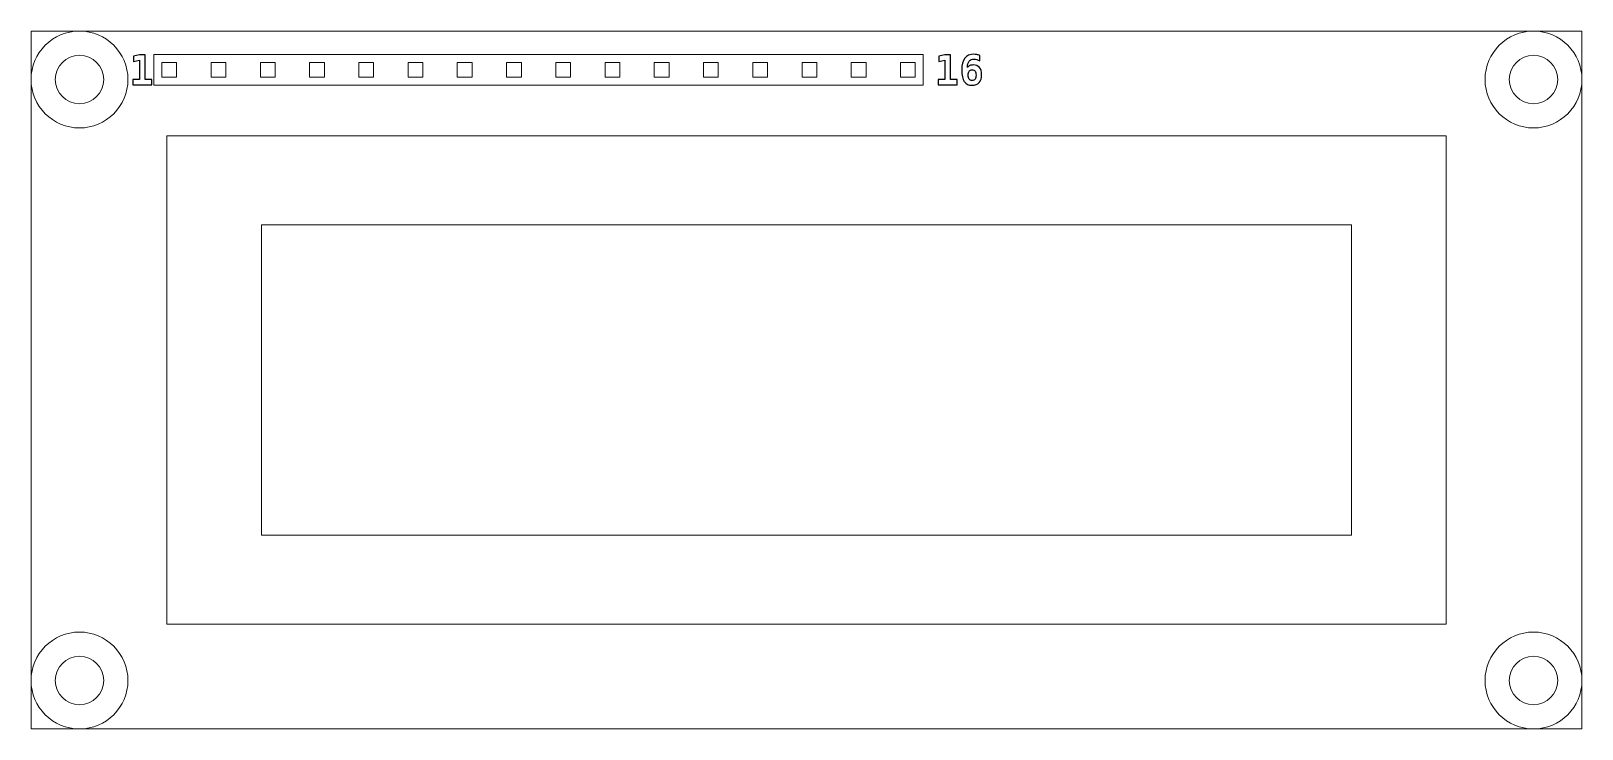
# Model space of a CAD drawing. Header units: centimetres. Extents: x -14.5 to -6.5, y -16.65 to -13.05.
import ezdxf

# ---------------------------------------------------------------- set-up
doc = ezdxf.new("R2010")
doc.units = ezdxf.units.CM
doc.header["$MEASUREMENT"] = 0
doc.layers.add('Layer 1', color=7, linetype='Continuous')

msp = doc.modelspace()

# ---------------------------------------------------------------- linework, layer by layer
at = {"layer": 'Layer 1', "color": 7, "lineweight": 20}
for points in [[(-14.50001, -13.05), (-14.50001, -13.05), (-6.50001, -13.05), (-6.50001, -13.05), (-6.50001, -13.05), (-6.50001, -13.05), (-6.50001, -16.65), (-6.50001, -16.65), (-6.50001, -16.65), (-6.50001, -16.65), (-14.50001, -16.65), (-14.50001, -16.65), (-14.50001, -16.65), (-14.50001, -16.65), (-14.50001, -13.05), (-14.50001, -13.05)], [(-14.25001, -13.175), (-14.18116, -13.175), (-14.12501, -13.23115), (-14.12501, -13.3), (-14.12501, -13.3), (-14.12501, -13.36885), (-14.18116, -13.425), (-14.25001, -13.425), (-14.25001, -13.425), (-14.31886, -13.425), (-14.37501, -13.36885), (-14.37501, -13.3), (-14.37501, -13.3), (-14.37501, -13.23115), (-14.31886, -13.175), (-14.25001, -13.175)], [(-6.75001, -13.175), (-6.68116, -13.175), (-6.62501, -13.23115), (-6.62501, -13.3), (-6.62501, -13.3), (-6.62501, -13.36885), (-6.68116, -13.425), (-6.75001, -13.425), (-6.75001, -13.425), (-6.81886, -13.425), (-6.87501, -13.36885), (-6.87501, -13.3), (-6.87501, -13.3), (-6.87501, -13.23115), (-6.81886, -13.175), (-6.75001, -13.175)], [(-14.25001, -16.275), (-14.18116, -16.275), (-14.12501, -16.33115), (-14.12501, -16.4), (-14.12501, -16.4), (-14.12501, -16.46885), (-14.18116, -16.525), (-14.25001, -16.525), (-14.25001, -16.525), (-14.31886, -16.525), (-14.37501, -16.46885), (-14.37501, -16.4), (-14.37501, -16.4), (-14.37501, -16.33115), (-14.31886, -16.275), (-14.25001, -16.275)], [(-6.75001, -16.275), (-6.68116, -16.275), (-6.62501, -16.33115), (-6.62501, -16.4), (-6.62501, -16.4), (-6.62501, -16.46885), (-6.68116, -16.525), (-6.75001, -16.525), (-6.75001, -16.525), (-6.81886, -16.525), (-6.87501, -16.46885), (-6.87501, -16.4), (-6.87501, -16.4), (-6.87501, -16.33115), (-6.81886, -16.275), (-6.75001, -16.275)]]:
    msp.add_open_spline(points, degree=3, knots=[0, 0, 0, 0, 0.25, 0.25, 0.25, 0.25, 0.5, 0.5, 0.5, 0.5, 0.75, 0.75, 0.75, 0.75, 1, 1, 1, 1], dxfattribs=at)
at = {"layer": 'Layer 1', "lineweight": 20}
for points in [[(-14.25001, -13.05), (-14.11232, -13.05), (-14.00001, -13.16231), (-14.00001, -13.3), (-14.00001, -13.3), (-14.00001, -13.43769), (-14.11232, -13.55), (-14.25001, -13.55), (-14.25001, -13.55), (-14.3877, -13.55), (-14.50001, -13.43769), (-14.50001, -13.3), (-14.50001, -13.3), (-14.50001, -13.16231), (-14.3877, -13.05), (-14.25001, -13.05)], [(-6.75001, -13.05), (-6.61232, -13.05), (-6.50001, -13.16231), (-6.50001, -13.3), (-6.50001, -13.3), (-6.50001, -13.43769), (-6.61232, -13.55), (-6.75001, -13.55), (-6.75001, -13.55), (-6.8877, -13.55), (-7.00001, -13.43769), (-7.00001, -13.3), (-7.00001, -13.3), (-7.00001, -13.16231), (-6.8877, -13.05), (-6.75001, -13.05)], [(-14.25001, -13.175), (-14.18116, -13.175), (-14.12501, -13.23115), (-14.12501, -13.3), (-14.12501, -13.3), (-14.12501, -13.36885), (-14.18116, -13.425), (-14.25001, -13.425), (-14.25001, -13.425), (-14.31886, -13.425), (-14.37501, -13.36885), (-14.37501, -13.3), (-14.37501, -13.3), (-14.37501, -13.23115), (-14.31886, -13.175), (-14.25001, -13.175)], [(-13.86638, -13.32937), (-13.86638, -13.32937), (-9.89763, -13.32937), (-9.89763, -13.32937), (-9.89763, -13.32937), (-9.89763, -13.32937), (-9.89763, -13.17062), (-9.89763, -13.17062), (-9.89763, -13.17062), (-9.89763, -13.17062), (-13.86638, -13.17062), (-13.86638, -13.17062), (-13.86638, -13.17062), (-13.86638, -13.17062), (-13.86638, -13.32937), (-13.86638, -13.32937)], [(-6.75001, -13.175), (-6.68116, -13.175), (-6.62501, -13.23115), (-6.62501, -13.3), (-6.62501, -13.3), (-6.62501, -13.36885), (-6.68116, -13.425), (-6.75001, -13.425), (-6.75001, -13.425), (-6.81886, -13.425), (-6.87501, -13.36885), (-6.87501, -13.3), (-6.87501, -13.3), (-6.87501, -13.23115), (-6.81886, -13.175), (-6.75001, -13.175)], [(-13.8251, -13.28809), (-13.8251, -13.28809), (-13.7489, -13.28809), (-13.7489, -13.28809), (-13.7489, -13.28809), (-13.7489, -13.28809), (-13.7489, -13.21189), (-13.7489, -13.21189), (-13.7489, -13.21189), (-13.7489, -13.21189), (-13.8251, -13.21189), (-13.8251, -13.21189), (-13.8251, -13.21189), (-13.8251, -13.21189), (-13.8251, -13.28809), (-13.8251, -13.28809)], [(-13.5711, -13.28809), (-13.5711, -13.28809), (-13.4949, -13.28809), (-13.4949, -13.28809), (-13.4949, -13.28809), (-13.4949, -13.28809), (-13.4949, -13.21189), (-13.4949, -13.21189), (-13.4949, -13.21189), (-13.4949, -13.21189), (-13.5711, -13.21189), (-13.5711, -13.21189), (-13.5711, -13.21189), (-13.5711, -13.21189), (-13.5711, -13.28809), (-13.5711, -13.28809)], [(-13.3171, -13.28809), (-13.3171, -13.28809), (-13.2409, -13.28809), (-13.2409, -13.28809), (-13.2409, -13.28809), (-13.2409, -13.28809), (-13.2409, -13.21189), (-13.2409, -13.21189), (-13.2409, -13.21189), (-13.2409, -13.21189), (-13.3171, -13.21189), (-13.3171, -13.21189), (-13.3171, -13.21189), (-13.3171, -13.21189), (-13.3171, -13.28809), (-13.3171, -13.28809)], [(-13.0631, -13.28809), (-13.0631, -13.28809), (-12.9869, -13.28809), (-12.9869, -13.28809), (-12.9869, -13.28809), (-12.9869, -13.28809), (-12.9869, -13.21189), (-12.9869, -13.21189), (-12.9869, -13.21189), (-12.9869, -13.21189), (-13.0631, -13.21189), (-13.0631, -13.21189), (-13.0631, -13.21189), (-13.0631, -13.21189), (-13.0631, -13.28809), (-13.0631, -13.28809)], [(-12.8091, -13.28809), (-12.8091, -13.28809), (-12.7329, -13.28809), (-12.7329, -13.28809), (-12.7329, -13.28809), (-12.7329, -13.28809), (-12.7329, -13.21189), (-12.7329, -13.21189), (-12.7329, -13.21189), (-12.7329, -13.21189), (-12.8091, -13.21189), (-12.8091, -13.21189), (-12.8091, -13.21189), (-12.8091, -13.21189), (-12.8091, -13.28809), (-12.8091, -13.28809)], [(-12.5551, -13.28809), (-12.5551, -13.28809), (-12.4789, -13.28809), (-12.4789, -13.28809), (-12.4789, -13.28809), (-12.4789, -13.28809), (-12.4789, -13.21189), (-12.4789, -13.21189), (-12.4789, -13.21189), (-12.4789, -13.21189), (-12.5551, -13.21189), (-12.5551, -13.21189), (-12.5551, -13.21189), (-12.5551, -13.21189), (-12.5551, -13.28809), (-12.5551, -13.28809)], [(-12.3011, -13.28809), (-12.3011, -13.28809), (-12.2249, -13.28809), (-12.2249, -13.28809), (-12.2249, -13.28809), (-12.2249, -13.28809), (-12.2249, -13.21189), (-12.2249, -13.21189), (-12.2249, -13.21189), (-12.2249, -13.21189), (-12.3011, -13.21189), (-12.3011, -13.21189), (-12.3011, -13.21189), (-12.3011, -13.21189), (-12.3011, -13.28809), (-12.3011, -13.28809)], [(-12.0471, -13.28809), (-12.0471, -13.28809), (-11.9709, -13.28809), (-11.9709, -13.28809), (-11.9709, -13.28809), (-11.9709, -13.28809), (-11.9709, -13.21189), (-11.9709, -13.21189), (-11.9709, -13.21189), (-11.9709, -13.21189), (-12.0471, -13.21189), (-12.0471, -13.21189), (-12.0471, -13.21189), (-12.0471, -13.21189), (-12.0471, -13.28809), (-12.0471, -13.28809)], [(-11.7931, -13.28809), (-11.7931, -13.28809), (-11.7169, -13.28809), (-11.7169, -13.28809), (-11.7169, -13.28809), (-11.7169, -13.28809), (-11.7169, -13.21189), (-11.7169, -13.21189), (-11.7169, -13.21189), (-11.7169, -13.21189), (-11.7931, -13.21189), (-11.7931, -13.21189), (-11.7931, -13.21189), (-11.7931, -13.21189), (-11.7931, -13.28809), (-11.7931, -13.28809)], [(-11.5391, -13.28809), (-11.5391, -13.28809), (-11.4629, -13.28809), (-11.4629, -13.28809), (-11.4629, -13.28809), (-11.4629, -13.28809), (-11.4629, -13.21189), (-11.4629, -13.21189), (-11.4629, -13.21189), (-11.4629, -13.21189), (-11.5391, -13.21189), (-11.5391, -13.21189), (-11.5391, -13.21189), (-11.5391, -13.21189), (-11.5391, -13.28809), (-11.5391, -13.28809)], [(-11.2851, -13.28809), (-11.2851, -13.28809), (-11.2089, -13.28809), (-11.2089, -13.28809), (-11.2089, -13.28809), (-11.2089, -13.28809), (-11.2089, -13.21189), (-11.2089, -13.21189), (-11.2089, -13.21189), (-11.2089, -13.21189), (-11.2851, -13.21189), (-11.2851, -13.21189), (-11.2851, -13.21189), (-11.2851, -13.21189), (-11.2851, -13.28809), (-11.2851, -13.28809)], [(-11.0311, -13.28809), (-11.0311, -13.28809), (-10.9549, -13.28809), (-10.9549, -13.28809), (-10.9549, -13.28809), (-10.9549, -13.28809), (-10.9549, -13.21189), (-10.9549, -13.21189), (-10.9549, -13.21189), (-10.9549, -13.21189), (-11.0311, -13.21189), (-11.0311, -13.21189), (-11.0311, -13.21189), (-11.0311, -13.21189), (-11.0311, -13.28809), (-11.0311, -13.28809)], [(-10.7771, -13.28809), (-10.7771, -13.28809), (-10.7009, -13.28809), (-10.7009, -13.28809), (-10.7009, -13.28809), (-10.7009, -13.28809), (-10.7009, -13.21189), (-10.7009, -13.21189), (-10.7009, -13.21189), (-10.7009, -13.21189), (-10.7771, -13.21189), (-10.7771, -13.21189), (-10.7771, -13.21189), (-10.7771, -13.21189), (-10.7771, -13.28809), (-10.7771, -13.28809)], [(-10.5231, -13.28809), (-10.5231, -13.28809), (-10.4469, -13.28809), (-10.4469, -13.28809), (-10.4469, -13.28809), (-10.4469, -13.28809), (-10.4469, -13.21189), (-10.4469, -13.21189), (-10.4469, -13.21189), (-10.4469, -13.21189), (-10.5231, -13.21189), (-10.5231, -13.21189), (-10.5231, -13.21189), (-10.5231, -13.21189), (-10.5231, -13.28809), (-10.5231, -13.28809)], [(-10.2691, -13.28809), (-10.2691, -13.28809), (-10.1929, -13.28809), (-10.1929, -13.28809), (-10.1929, -13.28809), (-10.1929, -13.28809), (-10.1929, -13.21189), (-10.1929, -13.21189), (-10.1929, -13.21189), (-10.1929, -13.21189), (-10.2691, -13.21189), (-10.2691, -13.21189), (-10.2691, -13.21189), (-10.2691, -13.21189), (-10.2691, -13.28809), (-10.2691, -13.28809)], [(-10.0151, -13.28809), (-10.0151, -13.28809), (-9.9389, -13.28809), (-9.9389, -13.28809), (-9.9389, -13.28809), (-9.9389, -13.28809), (-9.9389, -13.21189), (-9.9389, -13.21189), (-9.9389, -13.21189), (-9.9389, -13.21189), (-10.0151, -13.21189), (-10.0151, -13.21189), (-10.0151, -13.21189), (-10.0151, -13.21189), (-10.0151, -13.28809), (-10.0151, -13.28809)], [(-13.80001, -13.59), (-13.80001, -13.59), (-7.20001, -13.59), (-7.20001, -13.59), (-7.20001, -13.59), (-7.20001, -13.59), (-7.20001, -16.11), (-7.20001, -16.11), (-7.20001, -16.11), (-7.20001, -16.11), (-13.80001, -16.11), (-13.80001, -16.11), (-13.80001, -16.11), (-13.80001, -16.11), (-13.80001, -13.59), (-13.80001, -13.59)], [(-13.31051, -14.05), (-13.31051, -14.05), (-7.68951, -14.05), (-7.68951, -14.05), (-7.68951, -14.05), (-7.68951, -14.05), (-7.68951, -15.65), (-7.68951, -15.65), (-7.68951, -15.65), (-7.68951, -15.65), (-13.31051, -15.65), (-13.31051, -15.65), (-13.31051, -15.65), (-13.31051, -15.65), (-13.31051, -14.05), (-13.31051, -14.05)], [(-14.25001, -16.15), (-14.11232, -16.15), (-14.00001, -16.26231), (-14.00001, -16.4), (-14.00001, -16.4), (-14.00001, -16.53769), (-14.11232, -16.65), (-14.25001, -16.65), (-14.25001, -16.65), (-14.3877, -16.65), (-14.50001, -16.53769), (-14.50001, -16.4), (-14.50001, -16.4), (-14.50001, -16.26231), (-14.3877, -16.15), (-14.25001, -16.15)], [(-6.75001, -16.15), (-6.61232, -16.15), (-6.50001, -16.26231), (-6.50001, -16.4), (-6.50001, -16.4), (-6.50001, -16.53769), (-6.61232, -16.65), (-6.75001, -16.65), (-6.75001, -16.65), (-6.8877, -16.65), (-7.00001, -16.53769), (-7.00001, -16.4), (-7.00001, -16.4), (-7.00001, -16.26231), (-6.8877, -16.15), (-6.75001, -16.15)], [(-14.25001, -16.275), (-14.18116, -16.275), (-14.12501, -16.33115), (-14.12501, -16.4), (-14.12501, -16.4), (-14.12501, -16.46885), (-14.18116, -16.525), (-14.25001, -16.525), (-14.25001, -16.525), (-14.31886, -16.525), (-14.37501, -16.46885), (-14.37501, -16.4), (-14.37501, -16.4), (-14.37501, -16.33115), (-14.31886, -16.275), (-14.25001, -16.275)], [(-6.75001, -16.275), (-6.68116, -16.275), (-6.62501, -16.33115), (-6.62501, -16.4), (-6.62501, -16.4), (-6.62501, -16.46885), (-6.68116, -16.525), (-6.75001, -16.525), (-6.75001, -16.525), (-6.81886, -16.525), (-6.87501, -16.46885), (-6.87501, -16.4), (-6.87501, -16.4), (-6.87501, -16.33115), (-6.81886, -16.275), (-6.75001, -16.275)]]:
    msp.add_open_spline(points, degree=3, knots=[0, 0, 0, 0, 0.25, 0.25, 0.25, 0.25, 0.5, 0.5, 0.5, 0.5, 0.75, 0.75, 0.75, 0.75, 1, 1, 1, 1], dxfattribs=at)
at = {"layer": 'Layer 1'}
for points, knots in [([(-13.97465, -13.30001), (-13.97465, -13.30001), (-13.94054, -13.30001), (-13.94054, -13.30001), (-13.94054, -13.30001), (-13.94054, -13.30001), (-13.94054, -13.19986), (-13.94054, -13.19986), (-13.94054, -13.19986), (-13.94054, -13.19986), (-13.97225, -13.20773), (-13.97225, -13.20773), (-13.97225, -13.20773), (-13.97225, -13.20773), (-13.97225, -13.18024), (-13.97225, -13.18024), (-13.97225, -13.18024), (-13.97225, -13.18024), (-13.94033, -13.17259), (-13.94033, -13.17259), (-13.94033, -13.17259), (-13.94033, -13.17259), (-13.91087, -13.17259), (-13.91087, -13.17259), (-13.91087, -13.17259), (-13.91087, -13.17259), (-13.91087, -13.30001), (-13.91087, -13.30001), (-13.91087, -13.30001), (-13.91087, -13.30001), (-13.87676, -13.30001), (-13.87676, -13.30001), (-13.87676, -13.30001), (-13.87676, -13.30001), (-13.87676, -13.32689), (-13.87676, -13.32689), (-13.87676, -13.32689), (-13.87676, -13.32689), (-13.97465, -13.32689), (-13.97465, -13.32689), (-13.97465, -13.32689), (-13.97465, -13.32689), (-13.97465, -13.30001), (-13.97465, -13.30001)], [0, 0, 0, 0, 0.0909091, 0.0909091, 0.0909091, 0.0909091, 0.1818182, 0.1818182, 0.1818182, 0.1818182, 0.2727273, 0.2727273, 0.2727273, 0.2727273, 0.3636364, 0.3636364, 0.3636364, 0.3636364, 0.4545455, 0.4545455, 0.4545455, 0.4545455, 0.5454545, 0.5454545, 0.5454545, 0.5454545, 0.6363636, 0.6363636, 0.6363636, 0.6363636, 0.7272727, 0.7272727, 0.7272727, 0.7272727, 0.8181818, 0.8181818, 0.8181818, 0.8181818, 0.9090909, 0.9090909, 0.9090909, 0.9090909, 1, 1, 1, 1]), ([(-9.82055, -13.3), (-9.82055, -13.3), (-9.78644, -13.3), (-9.78644, -13.3), (-9.78644, -13.3), (-9.78644, -13.3), (-9.78644, -13.19985), (-9.78644, -13.19985), (-9.78644, -13.19985), (-9.78644, -13.19985), (-9.81815, -13.20772), (-9.81815, -13.20772), (-9.81815, -13.20772), (-9.81815, -13.20772), (-9.81815, -13.18023), (-9.81815, -13.18023), (-9.81815, -13.18023), (-9.81815, -13.18023), (-9.78623, -13.17258), (-9.78623, -13.17258), (-9.78623, -13.17258), (-9.78623, -13.17258), (-9.75677, -13.17258), (-9.75677, -13.17258), (-9.75677, -13.17258), (-9.75677, -13.17258), (-9.75677, -13.3), (-9.75677, -13.3), (-9.75677, -13.3), (-9.75677, -13.3), (-9.72266, -13.3), (-9.72266, -13.3), (-9.72266, -13.3), (-9.72266, -13.3), (-9.72266, -13.32688), (-9.72266, -13.32688), (-9.72266, -13.32688), (-9.72266, -13.32688), (-9.82055, -13.32688), (-9.82055, -13.32688), (-9.82055, -13.32688), (-9.82055, -13.32688), (-9.82055, -13.3), (-9.82055, -13.3)], [0, 0, 0, 0, 0.0909091, 0.0909091, 0.0909091, 0.0909091, 0.1818182, 0.1818182, 0.1818182, 0.1818182, 0.2727273, 0.2727273, 0.2727273, 0.2727273, 0.3636364, 0.3636364, 0.3636364, 0.3636364, 0.4545455, 0.4545455, 0.4545455, 0.4545455, 0.5454545, 0.5454545, 0.5454545, 0.5454545, 0.6363636, 0.6363636, 0.6363636, 0.6363636, 0.7272727, 0.7272727, 0.7272727, 0.7272727, 0.8181818, 0.8181818, 0.8181818, 0.8181818, 0.9090909, 0.9090909, 0.9090909, 0.9090909, 1, 1, 1, 1]), ([(-9.60614, -13.17621), (-9.60614, -13.17621), (-9.60614, -13.20391), (-9.60614, -13.20391), (-9.60614, -13.20391), (-9.61157, -13.2008), (-9.61679, -13.19847), (-9.6218, -13.19692), (-9.6218, -13.19692), (-9.62678, -13.19537), (-9.63157, -13.19459), (-9.6362, -13.19459), (-9.6362, -13.19459), (-9.6472, -13.19459), (-9.6556, -13.1983), (-9.66135, -13.2057), (-9.66135, -13.2057), (-9.6671, -13.21311), (-9.6701, -13.22405), (-9.67038, -13.23851), (-9.67038, -13.23851), (-9.66713, -13.23403), (-9.66301, -13.23068), (-9.658, -13.22842), (-9.658, -13.22842), (-9.65295, -13.2262), (-9.64703, -13.22507), (-9.64022, -13.22507), (-9.64022, -13.22507), (-9.62628, -13.22507), (-9.61556, -13.22948), (-9.60797, -13.23827), (-9.60797, -13.23827), (-9.60039, -13.24705), (-9.59662, -13.2595), (-9.59662, -13.27562), (-9.59662, -13.27562), (-9.59662, -13.29291), (-9.60088, -13.30631), (-9.60939, -13.31584), (-9.60939, -13.31584), (-9.61789, -13.32533), (-9.62985, -13.33009), (-9.6453, -13.33009), (-9.6453, -13.33009), (-9.6641, -13.33009), (-9.67775, -13.32378), (-9.68625, -13.31118), (-9.68625, -13.31118), (-9.69476, -13.29855), (-9.69902, -13.2782), (-9.69902, -13.25008), (-9.69902, -13.25008), (-9.69902, -13.22338), (-9.69384, -13.20334), (-9.68343, -13.19001), (-9.68343, -13.19001), (-9.67302, -13.17667), (-9.65743, -13.17), (-9.63662, -13.17), (-9.63662, -13.17), (-9.63179, -13.17), (-9.62681, -13.17053), (-9.6217, -13.17156), (-9.6217, -13.17156), (-9.61655, -13.17258), (-9.61136, -13.17413), (-9.60614, -13.17621)], [0, 0, 0, 0, 0.0588235, 0.0588235, 0.0588235, 0.0588235, 0.1176471, 0.1176471, 0.1176471, 0.1176471, 0.1764706, 0.1764706, 0.1764706, 0.1764706, 0.2352941, 0.2352941, 0.2352941, 0.2352941, 0.2941176, 0.2941176, 0.2941176, 0.2941176, 0.3529412, 0.3529412, 0.3529412, 0.3529412, 0.4117647, 0.4117647, 0.4117647, 0.4117647, 0.4705882, 0.4705882, 0.4705882, 0.4705882, 0.5294118, 0.5294118, 0.5294118, 0.5294118, 0.5882353, 0.5882353, 0.5882353, 0.5882353, 0.6470588, 0.6470588, 0.6470588, 0.6470588, 0.7058824, 0.7058824, 0.7058824, 0.7058824, 0.7647059, 0.7647059, 0.7647059, 0.7647059, 0.8235294, 0.8235294, 0.8235294, 0.8235294, 0.8823529, 0.8823529, 0.8823529, 0.8823529, 0.9411765, 0.9411765, 0.9411765, 0.9411765, 1, 1, 1, 1]), ([(-9.64611, -13.24955), (-9.65271, -13.24955), (-9.65775, -13.25195), (-9.66124, -13.25675), (-9.66124, -13.25675), (-9.66473, -13.26155), (-9.66646, -13.26846), (-9.66646, -13.27756), (-9.66646, -13.27756), (-9.66646, -13.28659), (-9.66473, -13.29351), (-9.66124, -13.29831), (-9.66124, -13.29831), (-9.65775, -13.3031), (-9.65271, -13.3055), (-9.64611, -13.3055), (-9.64611, -13.3055), (-9.63948, -13.3055), (-9.6344, -13.3031), (-9.63087, -13.29831), (-9.63087, -13.29831), (-9.62731, -13.29351), (-9.62554, -13.28659), (-9.62554, -13.27756), (-9.62554, -13.27756), (-9.62554, -13.26853), (-9.62731, -13.26162), (-9.63087, -13.25679), (-9.63087, -13.25679), (-9.6344, -13.25195), (-9.63948, -13.24955), (-9.64611, -13.24955)], [0, 0, 0, 0, 0.125, 0.125, 0.125, 0.125, 0.25, 0.25, 0.25, 0.25, 0.375, 0.375, 0.375, 0.375, 0.5, 0.5, 0.5, 0.5, 0.625, 0.625, 0.625, 0.625, 0.75, 0.75, 0.75, 0.75, 0.875, 0.875, 0.875, 0.875, 1, 1, 1, 1])]:
    msp.add_open_spline(points, degree=3, knots=knots, dxfattribs=at)

doc.saveas('drawing.dxf')
